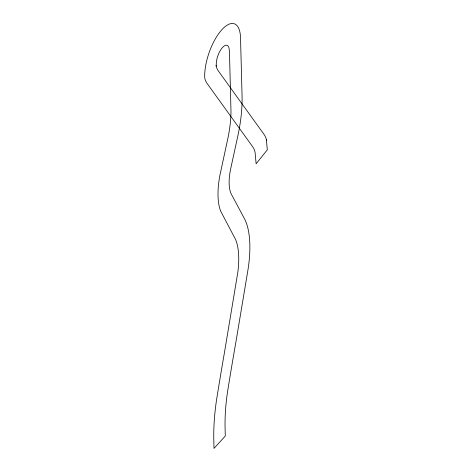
<?xml version="1.0" encoding="UTF-8"?>
<svg xmlns="http://www.w3.org/2000/svg" width="472" height="472" viewBox="0 0 472 472"><rect width="100%" height="100%" fill="white"/><g stroke="black" fill="none" stroke-linecap="round" stroke-linejoin="round"><path stroke-width="0.71" d="M216.158 66.104L216.382 61.968A13.074 5.257 -70.9 0 1 222.507 47.465A13.074 5.257 -70.9 0 1 229.032 48.091L229.451 51.531L230.973 110.879A76.895 30.91 -70.9 0 1 228.165 137.022L219.787 175.891A60.062 24.143 -70.9 0 0 220.707 211.208L235.587 239.516A66.764 26.833 -70.9 0 1 237.847 272.155L224.554 351.935A328.848 21.429 -79 0 0 218.754 386.243L216.66 399.159A216.377 113.221 -62 0 0 213.751 437.491L214.005 448.4L225.286 436.034L225.097 428.735A194.275 101.657 -62 0 1 228.23 387.465A307.815 20.06 -79 0 1 236.366 339.327L247.888 270.344A89.296 35.896 -70.9 0 0 244.295 218.383L231.481 194.464A37.524 15.086 -70.9 0 1 230.79 168.274L237.711 136.555A99.421 39.961 -70.9 0 0 242.059 96.105L240.537 37.955A35.789 14.384 -70.9 0 0 221.875 29.689A35.789 14.384 -70.9 0 0 204.683 77.272A12.166 8.136 42.4 0 0 206.907 83.19L252.921 147.093A12.166 8.136 42.4 0 1 255.145 153.017L256.125 163.772L267.317 149.854L266.409 139.842M266.444 140.184L266.367 139.694A12.248 8.189 42.4 0 0 264.255 134.709L218.241 70.806A12.083 8.083 42.4 0 1 216.082 65.396"/></g></svg>
